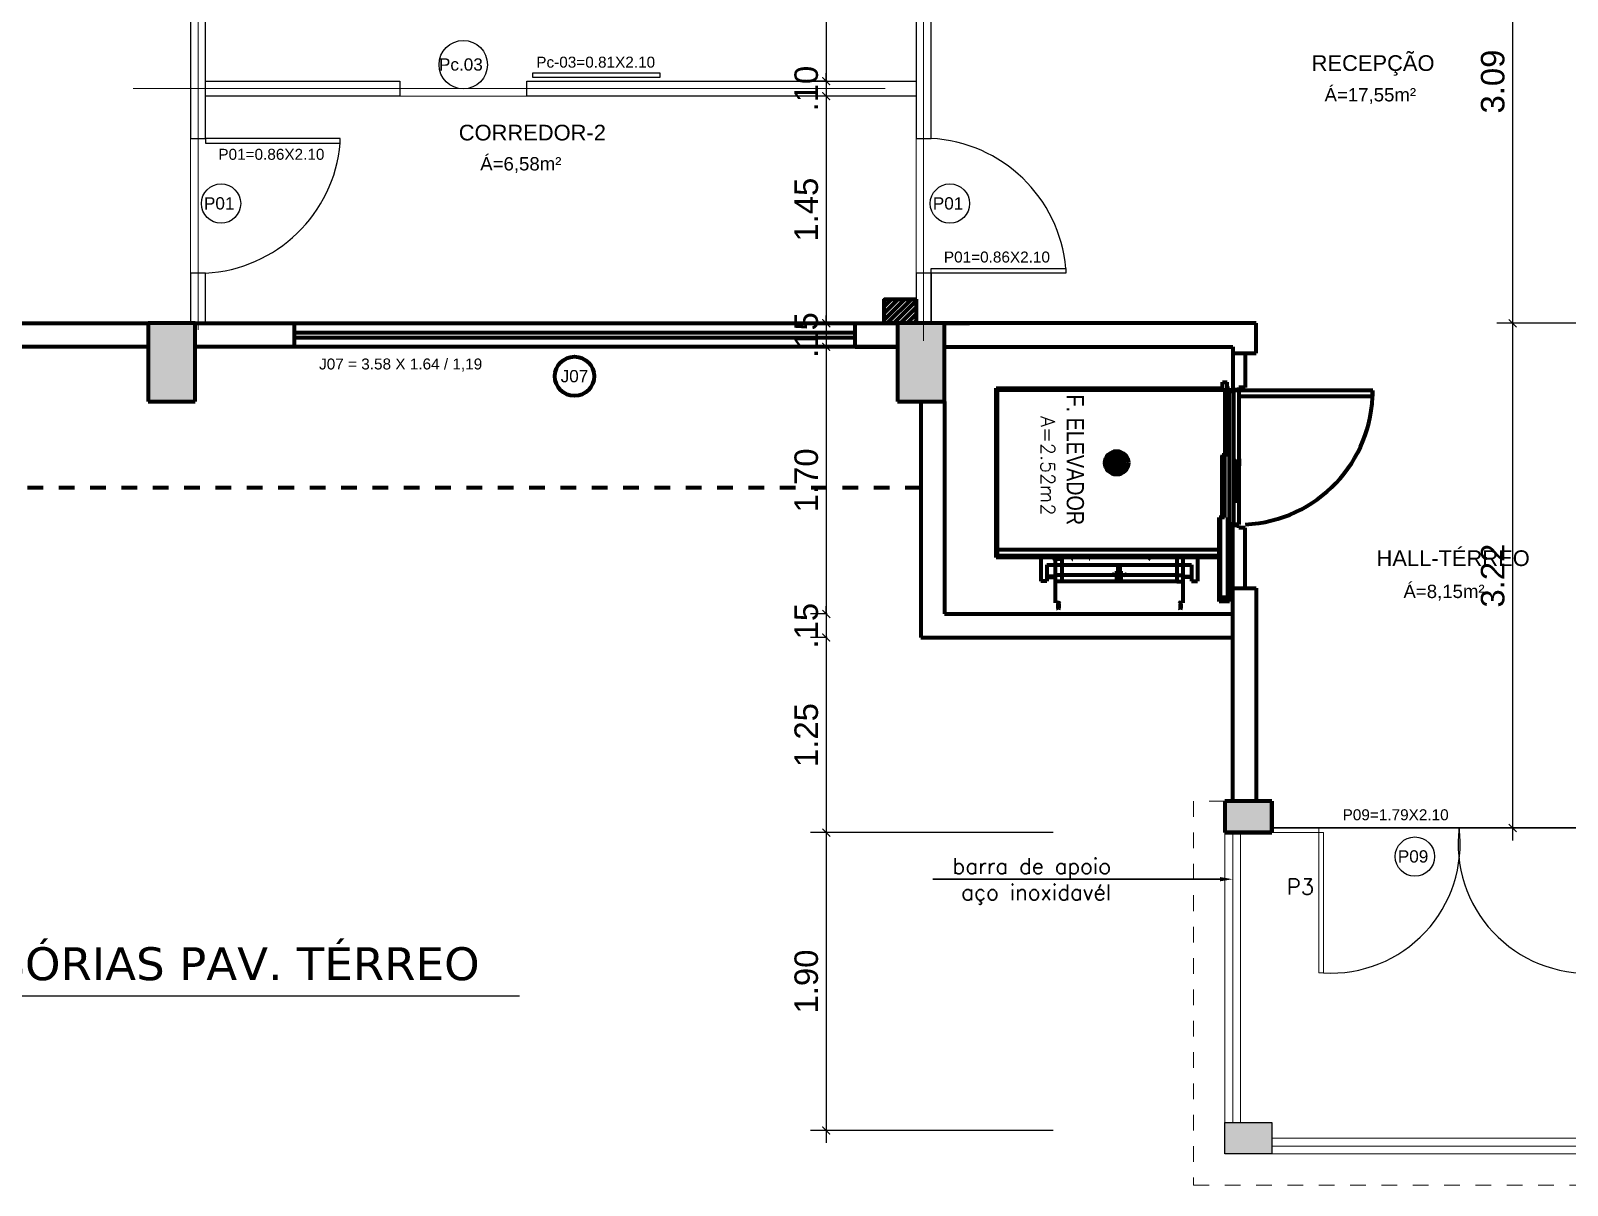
# Model space of a CAD drawing. Header units: metres. Extents: x -15851 to -15710, y 6781 to 6850.
# Drawn here: x -15745.17 to -15735.37, y 6816.99 to 6824.36 of the extents above; entities that cross this region are included whole.
import ezdxf

# ---------------------------------------------------------------- set-up
doc = ezdxf.new("R2010")
doc.units = ezdxf.units.M
for name, pattern in [('ACAD_ISO02W100', [15, 12, -3]), ('ACAD_ISO06W100', [36, 24, -3, 0, -3, 0, -3, 0, -3]), ('HIDDEN', [0.375, 0.25, -0.125])]:
    doc.linetypes.add(name, pattern=pattern)
for name, color, linetype in [('3', 3, 'Continuous'), ('ARCO', 1, 'Continuous'), ('Divisórias de Gesso Acartonado', 42, 'Continuous'), ('ESQUADRIAS', 2, 'Continuous'), ('pilares', 253, 'Continuous'), ('TEXTO', 7, 'Continuous'), ('Texto Esquadrias', 7, 'Continuous')]:
    doc.layers.add(name, color=color, linetype=linetype)
for name, color, linetype, lineweight in [('BANCADA', 152, 'Continuous', 30), ('cota', 18, 'Continuous', 9), ('Eixo', 1, 'ACAD_ISO06W100', 0), ('linha', 1, 'Continuous', 9), ('Linha 1', 1, 'Continuous', 13), ('Linha 2', 2, 'Continuous', 20), ('linha2', 2, 'Continuous', 20), ('parede', 8, 'Continuous', 80), ('parede-0', 1, 'Continuous', 30), ('PISO', 8, 'Continuous', 13), ('projeção', 25, 'ACAD_ISO02W100', 9)]:
    doc.layers.add(name, color=color, linetype=linetype, lineweight=lineweight)
doc.styles.add('AMBI', font='arial.ttf')
doc.styles.add('arial', font='arial.ttf')
doc.styles.add('romans', font='romans.shx')
doc.styles.add('Tecnico', font='technic_.ttf')
doc.styles.add('VERDANA', font='verdana.ttf')
doc.dimstyles.new('1-50', dxfattribs={"dimtxt": 0.15, "dimasz": 0.05, "dimexe": 0.1, "dimexo": 0.15, "dimgap": 0.05, "dimtad": 1, "dimzin": 4, "dimdsep": 46, "dimtxsty": 'arial', "dimblk": 'ARCHTICK', "dimcen": 0, "dimdle": 0.08, "dimclrd": 256, "dimclre": 256, "dimclrt": 256, "dimadec": 1, "dimazin": 0, "dimtfac": 1, "dimtix": 1, "dimtmove": 0, "dimatfit": 0, "dimldrblk": 'ARCHTICK', "dimfxl": 1, "dimtolj": 1, "dimarcsym": 0})

# ---------------------------------------------------------------- blocks, each defined once
blk = doc.blocks.new('_ArchTick')
at = {"color": 0, "linetype": 'ByBlock', "const_width": 0.15}
blk.add_lwpolyline([(-0.5, -0.5), (0.5, 0.5)], dxfattribs=at)
blk = doc.blocks.new('*D241')
at = {"layer": 'cota', "lineweight": -2, "transparency": 16777216}
for p, q in [((-15740.095, 6832.7587), (-15740.095, 6823.9537)), ((-15740.0878, 6832.6787), (-15740.195, 6832.6787)), ((-15740.0878, 6824.0337), (-15740.195, 6824.0337))]:
    blk.add_line(p, q, dxfattribs=at)
at = {"layer": 'Defpoints', "color": 0, "transparency": 16777216}
for p in [(-15739.9378, 6832.6787), (-15740.095, 6824.0337), (-15739.9378, 6824.0337)]:
    blk.add_point(p, dxfattribs=at)
at = {"layer": 'cota', "lineweight": -2, "transparency": 16777216, "xscale": 0.05, "yscale": 0.05, "zscale": 0.05}
for p, rotation in [((-15740.095, 6832.6787), 90), ((-15740.095, 6824.0337), 270)]:
    blk.add_blockref('_ArchTick', p, dxfattribs=dict(at, rotation=rotation))
at = {"layer": 'cota', "transparency": 16777216, "insert": (-15740.2216, 6828.3562), "char_height": 0.15, "attachment_point": 5, "rotation": 90, "style": 'arial'}
blk.add_mtext('\\A1;8.65', dxfattribs=at)
blk = doc.blocks.new('*D242')
at = {"layer": 'cota', "lineweight": -2, "transparency": 16777216}
for p, q in [((-15740.0878, 6824.0337), (-15740.195, 6824.0337)), ((-15740.095, 6824.0337), (-15740.095, 6824.0837)), ((-15740.095, 6824.0337), (-15740.095, 6823.9387)), ((-15740.0878, 6823.9387), (-15740.195, 6823.9387)), ((-15740.095, 6823.9387), (-15740.095, 6823.8887))]:
    blk.add_line(p, q, dxfattribs=at)
at = {"layer": 'Defpoints', "color": 0, "transparency": 16777216}
for p in [(-15739.9378, 6824.0337), (-15740.095, 6823.9387), (-15739.9378, 6823.9387)]:
    blk.add_point(p, dxfattribs=at)
at = {"layer": 'cota', "lineweight": -2, "transparency": 16777216, "xscale": 0.05, "yscale": 0.05, "zscale": 0.05}
for p, rotation in [((-15740.095, 6824.0337), 270), ((-15740.095, 6823.9387), 90)]:
    blk.add_blockref('_ArchTick', p, dxfattribs=dict(at, rotation=rotation))
at = {"layer": 'cota', "transparency": 16777216, "insert": (-15740.2216, 6823.9862), "char_height": 0.15, "attachment_point": 5, "rotation": 90, "style": 'arial'}
blk.add_mtext('\\A1;.10', dxfattribs=at)
blk = doc.blocks.new('*D243')
at = {"layer": 'cota', "lineweight": -2, "transparency": 16777216}
for p, q in [((-15740.095, 6824.0187), (-15740.095, 6822.4087)), ((-15740.0878, 6823.9387), (-15740.195, 6823.9387)), ((-15740.0878, 6822.4887), (-15740.195, 6822.4887))]:
    blk.add_line(p, q, dxfattribs=at)
at = {"layer": 'Defpoints', "color": 0, "transparency": 16777216}
for p in [(-15739.9378, 6823.9387), (-15740.095, 6822.4887), (-15739.9378, 6822.4887)]:
    blk.add_point(p, dxfattribs=at)
at = {"layer": 'cota', "lineweight": -2, "transparency": 16777216, "xscale": 0.05, "yscale": 0.05, "zscale": 0.05}
for p, rotation in [((-15740.095, 6823.9387), 90), ((-15740.095, 6822.4887), 270)]:
    blk.add_blockref('_ArchTick', p, dxfattribs=dict(at, rotation=rotation))
at = {"layer": 'cota', "transparency": 16777216, "insert": (-15740.2216, 6823.2137), "char_height": 0.15, "attachment_point": 5, "rotation": 90, "style": 'arial'}
blk.add_mtext('\\A1;1.45', dxfattribs=at)
blk = doc.blocks.new('*D244')
at = {"layer": 'cota', "lineweight": -2, "transparency": 16777216}
for p, q in [((-15740.095, 6822.4887), (-15740.095, 6822.5387)), ((-15740.0878, 6822.4887), (-15740.195, 6822.4887)), ((-15740.095, 6822.4887), (-15740.095, 6822.3387)), ((-15740.0878, 6822.3387), (-15740.195, 6822.3387)), ((-15740.095, 6822.3387), (-15740.095, 6822.2887))]:
    blk.add_line(p, q, dxfattribs=at)
at = {"layer": 'Defpoints', "color": 0, "transparency": 16777216}
for p in [(-15739.9378, 6822.4887), (-15740.095, 6822.3387), (-15739.9378, 6822.3387)]:
    blk.add_point(p, dxfattribs=at)
at = {"layer": 'cota', "lineweight": -2, "transparency": 16777216, "xscale": 0.05, "yscale": 0.05, "zscale": 0.05}
for p, rotation in [((-15740.095, 6822.4887), 270), ((-15740.095, 6822.3387), 90)]:
    blk.add_blockref('_ArchTick', p, dxfattribs=dict(at, rotation=rotation))
at = {"layer": 'cota', "transparency": 16777216, "insert": (-15740.2216, 6822.4137), "char_height": 0.15, "attachment_point": 5, "rotation": 90, "style": 'arial'}
blk.add_mtext('\\A1;.15', dxfattribs=at)
blk = doc.blocks.new('*D245')
at = {"layer": 'cota', "lineweight": -2, "transparency": 16777216}
for p, q in [((-15740.095, 6822.4187), (-15740.095, 6820.554)), ((-15740.0878, 6822.3387), (-15740.195, 6822.3387)), ((-15740.0878, 6820.634), (-15740.195, 6820.634))]:
    blk.add_line(p, q, dxfattribs=at)
at = {"layer": 'Defpoints', "color": 0, "transparency": 16777216}
for p in [(-15739.9378, 6822.3387), (-15740.095, 6820.634), (-15739.9378, 6820.634)]:
    blk.add_point(p, dxfattribs=at)
at = {"layer": 'cota', "lineweight": -2, "transparency": 16777216, "xscale": 0.05, "yscale": 0.05, "zscale": 0.05}
for p, rotation in [((-15740.095, 6822.3387), 90), ((-15740.095, 6820.634), 270)]:
    blk.add_blockref('_ArchTick', p, dxfattribs=dict(at, rotation=rotation))
at = {"layer": 'cota', "transparency": 16777216, "insert": (-15740.2216, 6821.4864), "char_height": 0.15, "attachment_point": 5, "rotation": 90, "style": 'arial'}
blk.add_mtext('\\A1;1.70', dxfattribs=at)
blk = doc.blocks.new('*D246')
at = {"layer": 'cota', "lineweight": -2, "transparency": 16777216}
for p, q in [((-15740.095, 6820.634), (-15740.095, 6820.684)), ((-15740.0878, 6820.634), (-15740.195, 6820.634)), ((-15740.095, 6820.634), (-15740.095, 6820.484)), ((-15740.0878, 6820.484), (-15740.195, 6820.484)), ((-15740.095, 6820.484), (-15740.095, 6820.434))]:
    blk.add_line(p, q, dxfattribs=at)
at = {"layer": 'Defpoints', "color": 0, "transparency": 16777216}
for p in [(-15739.9378, 6820.634), (-15740.095, 6820.484), (-15739.9378, 6820.484)]:
    blk.add_point(p, dxfattribs=at)
at = {"layer": 'cota', "lineweight": -2, "transparency": 16777216, "xscale": 0.05, "yscale": 0.05, "zscale": 0.05}
for p, rotation in [((-15740.095, 6820.634), 270), ((-15740.095, 6820.484), 90)]:
    blk.add_blockref('_ArchTick', p, dxfattribs=dict(at, rotation=rotation))
at = {"layer": 'cota', "transparency": 16777216, "insert": (-15740.2216, 6820.559), "char_height": 0.15, "attachment_point": 5, "rotation": 90, "style": 'arial'}
blk.add_mtext('\\A1;.15', dxfattribs=at)
blk = doc.blocks.new('*D247')
at = {"layer": 'cota', "lineweight": -2, "transparency": 16777216}
for p, q in [((-15740.095, 6820.564), (-15740.095, 6819.1587)), ((-15740.0878, 6820.484), (-15740.195, 6820.484)), ((-15738.6461, 6819.2387), (-15740.195, 6819.2387))]:
    blk.add_line(p, q, dxfattribs=at)
at = {"layer": 'Defpoints', "color": 0, "transparency": 16777216}
for p in [(-15739.9378, 6820.484), (-15740.095, 6819.2387), (-15738.4961, 6819.2387)]:
    blk.add_point(p, dxfattribs=at)
at = {"layer": 'cota', "lineweight": -2, "transparency": 16777216, "xscale": 0.05, "yscale": 0.05, "zscale": 0.05}
for p, rotation in [((-15740.095, 6820.484), 90), ((-15740.095, 6819.2387), 270)]:
    blk.add_blockref('_ArchTick', p, dxfattribs=dict(at, rotation=rotation))
at = {"layer": 'cota', "transparency": 16777216, "insert": (-15740.2216, 6819.8614), "char_height": 0.15, "attachment_point": 5, "rotation": 90, "style": 'arial'}
blk.add_mtext('\\A1;1.25', dxfattribs=at)
blk = doc.blocks.new('*D248')
at = {"layer": 'cota', "lineweight": -2, "transparency": 16777216}
for p, q in [((-15740.095, 6819.3187), (-15740.095, 6817.2587)), ((-15738.6461, 6819.2387), (-15740.195, 6819.2387)), ((-15738.6461, 6817.3387), (-15740.195, 6817.3387))]:
    blk.add_line(p, q, dxfattribs=at)
at = {"layer": 'Defpoints', "color": 0, "transparency": 16777216}
for p in [(-15738.4961, 6819.2387), (-15740.095, 6817.3387), (-15738.4961, 6817.3387)]:
    blk.add_point(p, dxfattribs=at)
at = {"layer": 'cota', "lineweight": -2, "transparency": 16777216, "xscale": 0.05, "yscale": 0.05, "zscale": 0.05}
for p, rotation in [((-15740.095, 6819.2387), 90), ((-15740.095, 6817.3387), 270)]:
    blk.add_blockref('_ArchTick', p, dxfattribs=dict(at, rotation=rotation))
at = {"layer": 'cota', "transparency": 16777216, "insert": (-15740.2216, 6818.2887), "char_height": 0.15, "attachment_point": 5, "rotation": 90, "style": 'arial'}
blk.add_mtext('\\A1;1.90', dxfattribs=at)
blk = doc.blocks.new('*D383')
at = {"layer": 'cota', "lineweight": -2, "transparency": 16777216}
for p, q in [((-15735.7145, 6819.1887), (-15735.7145, 6822.5687)), ((-15735.1111, 6822.4887), (-15735.8145, 6822.4887)), ((-15735.0111, 6819.2687), (-15735.8145, 6819.2687))]:
    blk.add_line(p, q, dxfattribs=at)
at = {"layer": 'Defpoints', "color": 0, "transparency": 16777216}
for p in [(-15735.7145, 6822.4887), (-15734.9611, 6822.4887), (-15734.8611, 6819.2687)]:
    blk.add_point(p, dxfattribs=at)
at = {"layer": 'cota', "lineweight": -2, "transparency": 16777216, "xscale": 0.05, "yscale": 0.05, "zscale": 0.05}
for p, rotation in [((-15735.7145, 6822.4887), 90), ((-15735.7145, 6819.2687), 270)]:
    blk.add_blockref('_ArchTick', p, dxfattribs=dict(at, rotation=rotation))
at = {"layer": 'cota', "transparency": 16777216, "insert": (-15735.8412, 6820.8787), "char_height": 0.15, "attachment_point": 5, "rotation": 90, "style": 'arial'}
blk.add_mtext('\\A1;3.22', dxfattribs=at)
blk = doc.blocks.new('*D384')
at = {"layer": 'cota', "lineweight": -2, "transparency": 16777216}
for p, q in [((-15735.7145, 6822.4087), (-15735.7145, 6825.6537)), ((-15735.7628, 6825.5737), (-15735.8145, 6825.5737)), ((-15735.1111, 6822.4887), (-15735.8145, 6822.4887))]:
    blk.add_line(p, q, dxfattribs=at)
at = {"layer": 'Defpoints', "color": 0, "transparency": 16777216}
for p in [(-15735.7145, 6825.5737), (-15735.6128, 6825.5737), (-15734.9611, 6822.4887)]:
    blk.add_point(p, dxfattribs=at)
at = {"layer": 'cota', "lineweight": -2, "transparency": 16777216, "xscale": 0.05, "yscale": 0.05, "zscale": 0.05}
for p, rotation in [((-15735.7145, 6825.5737), 90), ((-15735.7145, 6822.4887), 270)]:
    blk.add_blockref('_ArchTick', p, dxfattribs=dict(at, rotation=rotation))
at = {"layer": 'cota', "transparency": 16777216, "insert": (-15735.8412, 6824.0312), "char_height": 0.15, "attachment_point": 5, "rotation": 90, "style": 'arial'}
blk.add_mtext('\\A1;3.09', dxfattribs=at)
blk = doc.blocks.new('sdifjlksd')
at = {"layer": 'pilares'}
for points in [[(-15674.2, 6817.3887), (-15674.5, 6817.3887), (-15674.5, 6817.1887), (-15674.2, 6817.1887)], [(-15671.43, 6817.3887), (-15671.73, 6817.3887), (-15671.73, 6817.1887), (-15671.43, 6817.1887)]]:
    blk.add_hatch(color=8, dxfattribs=at).paths.add_polyline_path(points)
at = {"layer": 'ARCO', "color": 8}
for centre, start, end in [((-15673.8239, 6819.1676), 266.80202, 7.0376), ((-15672.186, 6819.1676), 172.9624, 273.19798)]:
    blk.add_arc(centre, 0.8252, start, end, dxfattribs=at)
at = {"layer": 'ESQUADRIAS', "color": 8}
for p, q in [((-15670.8275, 6819.3887), (-15670.0275, 6819.3887)), ((-15668.6625, 6819.3887), (-15667.8625, 6819.3887)), ((-15670.0275, 6819.2387), (-15670.8275, 6819.2387)), ((-15667.8625, 6819.2387), (-15668.6625, 6819.2387))]:
    blk.add_line(p, q, dxfattribs=at)
at = {"layer": 'ESQUADRIAS', "color": 8, "linetype": 'ByBlock', "ltscale": 0.15}
for points in [[(-15670.0275, 6819.3287), (-15670.8275, 6819.3287), (-15670.8275, 6819.2987), (-15670.0275, 6819.2987)], [(-15667.8625, 6819.3287), (-15668.6625, 6819.3287), (-15668.6625, 6819.2987), (-15667.8625, 6819.2987)]]:
    blk.add_lwpolyline(points, close=True, dxfattribs=at)
at = {"layer": 'linha', "color": 8}
for p, q in [((-15671.43, 6819.4387), (-15671.43, 6819.3887)), ((-15671.43, 6819.4387), (-15671.43, 6819.3887)), ((-15671.13, 6819.4387), (-15671.13, 6819.3887)), ((-15671.13, 6819.4387), (-15671.13, 6819.3887)), ((-15670.83, 6819.4387), (-15670.83, 6819.3887)), ((-15670.83, 6819.4387), (-15670.83, 6819.3887)), ((-15670.53, 6819.4387), (-15670.53, 6819.3887)), ((-15670.53, 6819.4387), (-15670.53, 6819.3887)), ((-15670.23, 6819.4387), (-15670.23, 6819.3887)), ((-15670.23, 6819.4387), (-15670.23, 6819.3887)), ((-15669.93, 6819.4387), (-15669.93, 6819.3887)), ((-15669.63, 6819.4387), (-15669.63, 6819.3887)), ((-15669.33, 6819.4387), (-15669.33, 6819.3887)), ((-15669.03, 6819.4387), (-15669.03, 6819.3887)), ((-15668.73, 6819.4387), (-15668.73, 6819.3887)), ((-15668.43, 6819.4387), (-15668.43, 6819.3887)), ((-15674.5, 6819.2387), (-15674.5, 6817.3387)), ((-15674.2, 6819.2387), (-15674.15, 6819.2387)), ((-15671.43, 6819.2387), (-15671.43, 6817.3887)), ((-15666.88, 6819.2387), (-15666.88, 6817.2887)), ((-15671.43, 6817.2387), (-15671.43, 6817.1887)), ((-15666.88, 6817.2387), (-15666.88, 6817.1887)), ((-15671.73, 6817.1887), (-15674.2, 6817.1887)), ((-15666.88, 6817.1887), (-15671.43, 6817.1887))]:
    blk.add_line(p, q, dxfattribs=at)
at = {"layer": 'Linha 1', "color": 8}
blk.add_line((-15671.3093, 6818.3137), (-15666.732, 6818.3137), dxfattribs=at)
blk.add_lwpolyline([(-15671.2825, 6818.3612), (-15671.2825, 6818.4013), (-15671.3093, 6818.3137), (-15671.2825, 6818.2261), (-15671.2825, 6818.2662)], dxfattribs=at)
blk.add_circle((-15666.88, 6818.3137), 0.03, dxfattribs=at)
at = {"layer": 'Linha 2', "color": 8}
blk.add_line((-15674.2, 6819.4387), (-15674.2, 6819.4087), dxfattribs=at)
for points in [[(-15674.2, 6819.2687), (-15673.9, 6819.2687), (-15673.9, 6819.2387), (-15674.2, 6819.2387)], [(-15673.87, 6819.2387), (-15673.87, 6818.3437), (-15673.9, 6818.3437), (-15673.9, 6819.2387)], [(-15672.14, 6819.2387), (-15672.14, 6818.3437), (-15672.11, 6818.3437), (-15672.11, 6819.2387)], [(-15671.81, 6819.2387), (-15672.11, 6819.2387), (-15672.11, 6819.2687), (-15671.81, 6819.2687)]]:
    blk.add_lwpolyline(points, close=True, dxfattribs=at)
at = {"layer": 'linha2', "color": 8}
for p, q in [((-15674.45, 6819.2387), (-15674.45, 6817.3887)), ((-15674.4, 6819.2387), (-15674.4, 6817.3887)), ((-15671.73, 6817.2887), (-15674.2, 6817.2887)), ((-15671.73, 6817.2387), (-15674.2, 6817.2387)), ((-15666.78, 6817.2887), (-15671.43, 6817.2887)), ((-15666.78, 6817.2387), (-15671.43, 6817.2387))]:
    blk.add_line(p, q, dxfattribs=at)
for points in [[(-15671.4898, 6819.3887), (-15671.4898, 6819.4887), (-15668.0181, 6819.4887)], [(-15668.0181, 6819.4887), (-15667.2001, 6819.4887), (-15667.2001, 6819.3887)], [(-15671.4398, 6819.3887), (-15671.4398, 6819.4387), (-15668.0181, 6819.4387)], [(-15668.0181, 6819.4387), (-15667.2501, 6819.4387), (-15667.2501, 6819.3887)]]:
    blk.add_lwpolyline(points, dxfattribs=at)
blk.add_arc((-15666.78, 6817.2637), 0.025, 270, 90, dxfattribs=at)
at = {"layer": 'parede', "color": 8}
for p, q in [((-15674.2, 6819.4387), (-15674.2, 6819.2387)), ((-15674.2, 6819.2387), (-15674.5, 6819.2387)), ((-15672.1, 6819.2387), (-15666.88, 6819.2387))]:
    blk.add_line(p, q, dxfattribs=at)
at = {"layer": 'parede', "color": 8, "linetype": 'ByBlock', "lineweight": -2}
blk.add_line((-15675.1461, 6818.9416), (-15675.1761, 6818.9416), dxfattribs=at)
at = {"layer": 'parede', "color": 8}
for points in [[(-15667.18, 6819.3887), (-15671.51, 6819.3887)], [(-15671.51, 6819.2387), (-15670.8275, 6819.2387), (-15670.8275, 6819.3887), (-15671.51, 6819.3887)], [(-15667.18, 6819.3887), (-15667.8625, 6819.3887), (-15667.8625, 6819.2387), (-15667.18, 6819.2387)], [(-15671.51, 6819.2387), (-15667.18, 6819.2387)]]:
    blk.add_lwpolyline(points, dxfattribs=at)
blk.add_lwpolyline([(-15668.6625, 6819.3887), (-15670.0275, 6819.3887), (-15670.0275, 6819.2387), (-15668.6625, 6819.2387)], close=True, dxfattribs=at)
at = {"layer": 'parede', "color": 8, "linetype": 'ByBlock', "lineweight": -2}
for points in [[(-15676.3642, 6818.9416), (-15675.1761, 6818.9416)], [(-15674.53, 6818.9416), (-15675.1461, 6818.9416)]]:
    blk.add_lwpolyline(points, dxfattribs=at)
at = {"layer": 'parede', "color": 8}
blk.add_solid([(-15674.53, 6818.955), (-15674.45, 6818.9416), (-15674.53, 6818.9283)], dxfattribs=at)
at = {"layer": 'parede-0', "color": 8}
blk.add_line((-15674.2, 6819.2687), (-15671.81, 6819.2687), dxfattribs=at)
at = {"layer": 'pilares', "color": 8}
for points in [[(-15674.5, 6819.2387), (-15674.2, 6819.2387), (-15674.2, 6819.4387), (-15674.5, 6819.4387)], [(-15671.81, 6819.2387), (-15671.51, 6819.2387), (-15671.51, 6819.4387), (-15671.81, 6819.4387)], [(-15667.18, 6819.2387), (-15666.88, 6819.2387), (-15666.88, 6819.4387), (-15667.18, 6819.4387)], [(-15674.5, 6817.3887), (-15674.2, 6817.3887), (-15674.2, 6817.1887), (-15674.5, 6817.1887)], [(-15671.73, 6817.3887), (-15671.43, 6817.3887), (-15671.43, 6817.1887), (-15671.73, 6817.1887)]]:
    blk.add_lwpolyline(points, close=True, dxfattribs=at)
at = {"layer": 'PISO', "color": 8}
blk.add_line((-15673.9, 6819.2687), (-15672.11, 6819.2687), dxfattribs=at)
at = {"layer": 'projeção', "color": 8, "linetype": 'HIDDEN', "ltscale": 0.15}
blk.add_lwpolyline([(-15674.5, 6819.4387), (-15674.7, 6819.4387), (-15674.7, 6816.9887), (-15671.23, 6816.9887), (-15671.23, 6819.2387)], dxfattribs=at)
at = {"layer": 'Texto Esquadrias', "color": 8}
for centre in [(-15673.2872, 6819.0858), (-15670.4077, 6818.977), (-15668.2427, 6818.977)]:
    blk.add_circle(centre, 0.1254, dxfattribs=at)
at = {"layer": 'linha', "color": 8, "style": 'romans'}
blk.add_text('P3', height=0.1, dxfattribs=at).set_placement((-15674.1057, 6818.8432))
at = {"layer": 'parede', "color": 8, "insert": (-15675.2261, 6819.075), "char_height": 0.1, "attachment_point": 3, "style": 'romans'}
blk.add_mtext('barra de apoio \\Paço inoxidavél', dxfattribs=at)
at = {"layer": 'TEXTO', "color": 8, "style": 'romans'}
blk.add_text('rampa 5%%% ', height=0.09, dxfattribs=at).set_placement((-15670.118, 6818.4012))
at = {"layer": 'Texto Esquadrias', "color": 8, "style": 'AMBI'}
for s, insert, char_height, width, attachment_point in [('P09=1.79X2.10', (-15673.7487, 6819.3168), 0.07, 0.697014, 7), ('B10 = 0.80 X 2.80 / 0.19', (-15670.9367, 6819.1224), 0.07, 1.100632, 7), ('B10 = 0.80 X 2.80 / 0.19', (-15668.7717, 6819.1224), 0.07, 1.100632, 7), ('P09', (-15673.2016, 6819.1262), 0.07833, 1.166286, 3), ('B10', (-15670.4932, 6819.0175), 0.07833, 0.193387, 1), ('B10', (-15668.3282, 6819.0175), 0.07833, 0.193387, 1)]:
    blk.add_mtext(s, dxfattribs=dict(at, insert=insert, char_height=char_height, width=width, attachment_point=attachment_point))
blk = doc.blocks.new('flksdf')
at = {"layer": 'parede'}
h = blk.add_hatch(color=256, dxfattribs=at)
h.paths.add_polyline_path([(-15678.4175, 6819.4387), (-15678.7175, 6819.4387), (-15678.7175, 6819.2387), (-15678.4175, 6819.2387)])
h.paths.add_polyline_path([(-15683.0475, 6819.4387), (-15683.3475, 6819.4387), (-15683.3475, 6819.2387), (-15683.0475, 6819.2387)])
h.paths.add_polyline_path([(-15685.7375, 6819.4387), (-15686.0375, 6819.4387), (-15686.0375, 6819.2387), (-15685.7375, 6819.2387)])
h.paths.add_polyline_path([(-15687.8275, 6822.4887), (-15688.1275, 6822.4887), (-15688.1275, 6821.9887), (-15687.8275, 6821.9887)])
h.paths.add_polyline_path([(-15692.6075, 6822.4887), (-15692.9075, 6822.4887), (-15692.9075, 6821.9887), (-15692.6075, 6821.9887)])
h.paths.add_polyline_path([(-15697.3875, 6822.4887), (-15697.6875, 6822.4887), (-15697.6875, 6821.9887), (-15697.3875, 6821.9887)])
h.paths.add_polyline_path([(-15697.3875, 6828.5887), (-15697.6875, 6828.5887), (-15697.6875, 6828.0887), (-15697.3875, 6828.0887)])
h.paths.add_polyline_path([(-15692.6075, 6828.5887), (-15692.9075, 6828.5887), (-15692.9075, 6828.0887), (-15692.6075, 6828.0887)])
h.paths.add_polyline_path([(-15687.8275, 6828.5887), (-15688.1275, 6828.5887), (-15688.1275, 6828.0887), (-15687.8275, 6828.0887)])
h.paths.add_polyline_path([(-15683.0475, 6828.5887), (-15683.3475, 6828.5887), (-15683.3475, 6828.0887), (-15683.0475, 6828.0887)])
h.paths.add_polyline_path([(-15678.2675, 6828.5887), (-15678.5675, 6828.5887), (-15678.5675, 6828.0887), (-15678.2675, 6828.0887)])
h.paths.add_polyline_path([(-15678.2675, 6822.4887), (-15678.5675, 6822.4887), (-15678.5675, 6821.9887), (-15678.2675, 6821.9887)])
h.paths.add_polyline_path([(-15673.4875, 6822.4887), (-15673.7875, 6822.4887), (-15673.7875, 6821.9887), (-15673.4875, 6821.9887)])
h.paths.add_polyline_path([(-15673.4875, 6828.5887), (-15673.7875, 6828.5887), (-15673.7875, 6828.0887), (-15673.4875, 6828.0887)])
h.paths.add_polyline_path([(-15673.4875, 6834.8187), (-15673.7875, 6834.8187), (-15673.7875, 6834.3187), (-15673.4875, 6834.3187)])
h.paths.add_polyline_path([(-15678.2675, 6834.8187), (-15678.5675, 6834.8187), (-15678.5675, 6834.3187), (-15678.2675, 6834.3187)])
h.paths.add_polyline_path([(-15680.5975, 6832.8387), (-15680.8975, 6832.8387), (-15680.8975, 6832.6387), (-15680.5975, 6832.6387)])
h.paths.add_polyline_path([(-15683.1625, 6834.8187), (-15683.4625, 6834.8187), (-15683.4625, 6834.3187), (-15683.1625, 6834.3187)])
h.paths.add_polyline_path([(-15687.6325, 6834.8187), (-15687.9325, 6834.8187), (-15687.9325, 6834.3187), (-15687.6325, 6834.3187)])
h.paths.add_polyline_path([(-15685.4375, 6832.8387), (-15685.7375, 6832.8387), (-15685.7375, 6832.6387), (-15685.4375, 6832.6387)])
h.paths.add_polyline_path([(-15690.2775, 6832.8387), (-15690.5775, 6832.8387), (-15690.5775, 6832.6387), (-15690.2775, 6832.6387)])
h.paths.add_polyline_path([(-15692.6075, 6834.8187), (-15692.9075, 6834.8187), (-15692.9075, 6834.3187), (-15692.6075, 6834.3187)])
h.paths.add_polyline_path([(-15697.3875, 6834.8187), (-15697.6875, 6834.8187), (-15697.6875, 6834.3187), (-15697.3875, 6834.3187)])
h.paths.add_polyline_path([(-15692.2575, 6838.2687), (-15692.6575, 6838.2687), (-15692.6575, 6838.0687), (-15692.2575, 6838.0687)])
h.paths.add_polyline_path([(-15687.7775, 6838.2687), (-15688.1775, 6838.2687), (-15688.1775, 6838.0687), (-15687.7775, 6838.0687)])
h.paths.add_polyline_path([(-15682.9975, 6838.2687), (-15683.3975, 6838.2687), (-15683.3975, 6838.0687), (-15682.9975, 6838.0687)])
h.paths.add_polyline_path([(-15678.5275, 6838.2687), (-15678.9275, 6838.2687), (-15678.9275, 6838.0687), (-15678.5275, 6838.0687)])
for p, q in [((-15688.2125, 6822.4887), (-15688.2125, 6822.6437)), ((-15688.2125, 6822.6437), (-15688.0075, 6822.6437)), ((-15688.0075, 6822.6437), (-15688.0075, 6822.4887)), ((-15693.8375, 6822.4887), (-15692.9075, 6822.4887)), ((-15692.6075, 6822.4887), (-15692.9075, 6822.4887)), ((-15692.9075, 6822.4887), (-15692.9075, 6821.9887)), ((-15692.6075, 6822.4887), (-15691.9775, 6822.4887)), ((-15692.6075, 6821.9887), (-15692.6075, 6822.4887)), ((-15691.9775, 6822.4887), (-15688.3975, 6822.4887)), ((-15691.9775, 6822.4887), (-15691.9775, 6822.3387)), ((-15688.3975, 6822.3387), (-15688.3975, 6822.4887)), ((-15688.3975, 6822.4887), (-15688.1275, 6822.4887)), ((-15688.0075, 6822.4887), (-15688.2125, 6822.4887)), ((-15687.8275, 6822.4887), (-15688.1275, 6822.4887)), ((-15688.1275, 6822.4887), (-15688.1275, 6821.9887)), ((-15687.8275, 6822.4887), (-15687.6675, 6822.4887)), ((-15685.8375, 6822.4887), (-15687.8275, 6822.4887)), ((-15685.8375, 6822.4887), (-15687.8275, 6822.4887)), ((-15687.8275, 6821.9887), (-15687.8275, 6822.4887)), ((-15685.8375, 6822.2987), (-15685.8375, 6822.4887)), ((-15692.9075, 6822.3387), (-15693.8375, 6822.3387)), ((-15691.9775, 6822.3387), (-15692.6075, 6822.3387)), ((-15688.3975, 6822.3387), (-15691.9775, 6822.3387)), ((-15688.3975, 6822.3387), (-15688.1275, 6822.3387)), ((-15688.1275, 6822.3387), (-15688.3975, 6822.3387)), ((-15687.8275, 6822.3387), (-15685.9875, 6822.3387)), ((-15685.9875, 6822.3387), (-15685.9875, 6822.2987)), ((-15685.9875, 6822.2987), (-15685.9875, 6822.064)), ((-15685.9875, 6822.2987), (-15685.8375, 6822.2987)), ((-15685.9075, 6822.2987), (-15685.9075, 6822.079)), ((-15687.4975, 6822.074), (-15686.0525, 6822.074)), ((-15687.4975, 6820.994), (-15687.4975, 6822.074)), ((-15687.4875, 6822.064), (-15686.0075, 6822.064)), ((-15687.4875, 6821.004), (-15687.4875, 6822.064)), ((-15686.0525, 6822.074), (-15686.0525, 6822.114)), ((-15686.0525, 6822.114), (-15686.0225, 6822.114)), ((-15686.0345, 6821.649), (-15686.0345, 6822.049)), ((-15686.0345, 6822.049), (-15686.0195, 6822.049)), ((-15686.0225, 6822.074), (-15686.0225, 6822.114)), ((-15686.0225, 6822.074), (-15686.0075, 6822.074)), ((-15686.0195, 6822.049), (-15686.0195, 6822.0307)), ((-15686.0195, 6822.0307), (-15686.0195, 6821.6577)), ((-15686.0075, 6820.714), (-15686.0075, 6822.074)), ((-15685.9875, 6822.109), (-15685.9875, 6822.064)), ((-15685.9875, 6822.109), (-15685.9875, 6822.064)), ((-15685.9875, 6822.0504), (-15685.9875, 6822.064)), ((-15685.9875, 6822.064), (-15685.9875, 6822.0504)), ((-15685.9475, 6822.064), (-15685.9875, 6822.064)), ((-15685.9848, 6822.064), (-15685.9848, 6822.0504)), ((-15685.9848, 6822.064), (-15685.9848, 6822.0504)), ((-15685.9825, 6822.059), (-15685.9825, 6821.204)), ((-15685.9475, 6822.059), (-15685.9825, 6822.059)), ((-15685.9475, 6822.059), (-15685.9825, 6822.059)), ((-15685.9475, 6822.059), (-15685.9825, 6822.059)), ((-15685.9606, 6822.0636), (-15685.9606, 6822.0621)), ((-15685.9462, 6822.0636), (-15685.9606, 6822.0636)), ((-15685.9473, 6822.0621), (-15685.9606, 6822.0621)), ((-15685.9473, 6822.0609), (-15685.9606, 6822.0609)), ((-15685.9606, 6822.0594), (-15685.9606, 6822.0609)), ((-15685.9462, 6822.0594), (-15685.9606, 6822.0594)), ((-15685.9075, 6822.079), (-15685.9475, 6822.079)), ((-15685.9475, 6822.079), (-15685.9475, 6822.064)), ((-15685.9475, 6822.059), (-15685.9475, 6821.204)), ((-15685.0925, 6822.059), (-15685.9475, 6822.059)), ((-15685.9475, 6822.059), (-15685.9475, 6822.024)), ((-15685.0925, 6822.024), (-15685.0925, 6822.059)), ((-15692.9075, 6821.9887), (-15692.6075, 6821.9887)), ((-15688.1275, 6821.9887), (-15687.8275, 6821.9887)), ((-15687.9775, 6821.9887), (-15687.9775, 6820.484)), ((-15687.8275, 6821.9887), (-15687.8275, 6820.634)), ((-15685.9475, 6822.024), (-15685.0925, 6822.024)), ((-15686.0545, 6821.6487), (-15686.0545, 6821.249)), ((-15686.0545, 6821.6487), (-15686.0395, 6821.6487)), ((-15686.0545, 6821.249), (-15686.0545, 6821.6428)), ((-15686.0395, 6821.6487), (-15686.0395, 6821.249)), ((-15686.0195, 6821.649), (-15686.0345, 6821.649)), ((-15686.0195, 6821.6577), (-15686.0195, 6821.649)), ((-15685.9805, 6821.5943), (-15685.9825, 6821.5943)), ((-15685.9805, 6821.6043), (-15685.9805, 6821.3543)), ((-15685.9805, 6821.6043), (-15685.9705, 6821.6043)), ((-15685.9805, 6821.6043), (-15685.9805, 6821.5943)), ((-15685.9492, 6821.6042), (-15685.9742, 6821.6042)), ((-15685.9705, 6821.3543), (-15685.9705, 6821.6043)), ((-15685.9705, 6821.6042), (-15685.9705, 6821.5942)), ((-15685.9606, 6821.6054, -0.8103), (-15685.9631, 6821.603, 0.8103)), ((-15685.9561, 6821.603, 0.8103), (-15685.9631, 6821.603, 0.8103)), ((-15685.9596, 6821.6154, -0.8103), (-15685.9606, 6821.6126, -0.8103)), ((-15685.9606, 6821.6054, -0.8103), (-15685.9606, 6821.6126, -0.8103)), ((-15685.9596, 6821.6154, -0.8103), (-15685.9585, 6821.6126, -0.8103)), ((-15685.9585, 6821.6054, -0.8103), (-15685.9585, 6821.6126, -0.8103)), ((-15685.9585, 6821.6054, -0.8103), (-15685.9561, 6821.603, 0.8103)), ((-15685.9492, 6821.5792), (-15685.9492, 6821.6042)), ((-15685.9462, 6821.5792), (-15685.9492, 6821.5792)), ((-15685.9462, 6821.6242), (-15685.9462, 6821.5792)), ((-15685.9805, 6821.3643), (-15685.9825, 6821.3643)), ((-15685.9805, 6821.3543), (-15685.9805, 6821.3643)), ((-15685.9805, 6821.3543), (-15685.9705, 6821.3543)), ((-15685.9483, 6821.3543), (-15685.9733, 6821.3543)), ((-15685.9705, 6821.3543), (-15685.9705, 6821.3643)), ((-15685.9596, 6821.3532, -0.8103), (-15685.9621, 6821.3555, 0.8103)), ((-15685.9551, 6821.3555, 0.8103), (-15685.9621, 6821.3555, 0.8103)), ((-15685.9596, 6821.3532, -0.8103), (-15685.9596, 6821.346, -0.8103)), ((-15685.9586, 6821.3432, -0.8103), (-15685.9596, 6821.346, -0.8103)), ((-15685.9586, 6821.3432, -0.8103), (-15685.9576, 6821.346, -0.8103)), ((-15685.9576, 6821.3532, -0.8103), (-15685.9551, 6821.3555, 0.8103)), ((-15685.9576, 6821.3532, -0.8103), (-15685.9576, 6821.346, -0.8103)), ((-15685.9483, 6821.3793), (-15685.9483, 6821.3543)), ((-15685.9453, 6821.3793), (-15685.9483, 6821.3793)), ((-15685.9453, 6821.3343), (-15685.9453, 6821.3793)), ((-15686.0745, 6821.004), (-15686.0745, 6821.249)), ((-15686.0645, 6821.249), (-15686.0745, 6821.249)), ((-15686.0645, 6820.739), (-15686.0645, 6821.249)), ((-15686.0395, 6821.249), (-15686.0545, 6821.249)), ((-15686.0175, 6820.739), (-15686.0175, 6821.249)), ((-15686.0175, 6821.249), (-15686.0075, 6821.249)), ((-15685.9875, 6821.199), (-15685.9875, 6821.2127)), ((-15685.9475, 6821.199), (-15685.9875, 6821.199)), ((-15685.9875, 6820.7987), (-15685.9875, 6821.199)), ((-15685.9848, 6821.199), (-15685.9848, 6821.2127)), ((-15685.9475, 6821.199), (-15685.9848, 6821.199)), ((-15685.9475, 6821.204), (-15685.9825, 6821.204)), ((-15685.9475, 6821.184), (-15685.9475, 6821.199)), ((-15685.9075, 6821.184), (-15685.9475, 6821.184)), ((-15685.9075, 6820.7987), (-15685.9075, 6821.184)), ((-15686.0745, 6820.994), (-15687.4975, 6820.994)), ((-15686.0745, 6821.0425), (-15687.4875, 6821.0425)), ((-15686.0745, 6821.004), (-15687.4875, 6821.004)), ((-15687.2125, 6820.994), (-15687.2125, 6820.844)), ((-15687.1745, 6820.947), (-15686.2505, 6820.947)), ((-15687.1745, 6820.947), (-15687.1745, 6820.844)), ((-15687.1289, 6820.9875), (-15687.1254, 6820.984)), ((-15687.1254, 6820.984), (-15687.1289, 6820.9875)), ((-15687.1174, 6820.7047), (-15687.1174, 6820.9847)), ((-15687.1174, 6820.9727), (-15687.1159, 6820.9727)), ((-15687.0774, 6820.9847), (-15687.1159, 6820.9847)), ((-15687.1159, 6820.9847), (-15687.1159, 6820.9727)), ((-15687.0774, 6820.9847), (-15687.0774, 6820.8409)), ((-15687.0142, 6820.9889), (-15687.0082, 6820.9889)), ((-15687.0118, 6820.9889), (-15687.0118, 6820.9846)), ((-15687.0112, 6820.9829), (-15687.0118, 6820.9846)), ((-15687.0112, 6820.9829), (-15687.0106, 6820.9846)), ((-15687.0106, 6820.9889), (-15687.0106, 6820.9846)), ((-15686.9043, 6820.9889), (-15686.8983, 6820.9889)), ((-15686.9019, 6820.9889), (-15686.9019, 6820.9846)), ((-15686.9013, 6820.9829), (-15686.9019, 6820.9846)), ((-15686.9013, 6820.9829), (-15686.9007, 6820.9846)), ((-15686.9007, 6820.9889), (-15686.9007, 6820.9846)), ((-15686.7198, 6820.947), (-15686.7198, 6820.9078)), ((-15686.7071, 6820.947), (-15686.7071, 6820.9078)), ((-15686.5164, 6820.9889), (-15686.5224, 6820.9889)), ((-15686.52, 6820.9889), (-15686.52, 6820.9846)), ((-15686.5194, 6820.9829), (-15686.52, 6820.9846)), ((-15686.5194, 6820.9829), (-15686.5188, 6820.9846)), ((-15686.5188, 6820.9889), (-15686.5188, 6820.9846)), ((-15686.3434, 6820.9847), (-15686.3434, 6820.8409)), ((-15686.3034, 6820.7047), (-15686.3034, 6820.9847)), ((-15686.2505, 6820.947), (-15686.2505, 6820.844)), ((-15686.2125, 6820.994), (-15686.2125, 6820.844)), ((-15686.0745, 6820.714), (-15686.0745, 6820.994)), ((-15687.1282, 6820.8741), (-15687.1745, 6820.8741)), ((-15687.1745, 6820.8691), (-15687.1282, 6820.8691)), ((-15687.1282, 6820.8691), (-15687.1282, 6820.8741)), ((-15686.7474, 6820.8838), (-15686.7534, 6820.8838)), ((-15686.751, 6820.8838), (-15686.751, 6820.8794)), ((-15686.7504, 6820.8778), (-15686.751, 6820.8794)), ((-15686.7504, 6820.8778), (-15686.7497, 6820.8794)), ((-15686.7497, 6820.8838), (-15686.7497, 6820.8794)), ((-15686.7262, 6820.8824), (-15686.7262, 6820.9078)), ((-15686.7262, 6820.9078), (-15686.7008, 6820.9078)), ((-15686.7262, 6820.857), (-15686.7262, 6820.8824)), ((-15686.7262, 6820.8824), (-15686.7008, 6820.8824)), ((-15686.7008, 6820.8824), (-15686.7262, 6820.8824)), ((-15686.7008, 6820.857), (-15686.7262, 6820.857)), ((-15686.7008, 6820.9078), (-15686.7008, 6820.8824)), ((-15686.7008, 6820.8824), (-15686.7008, 6820.857)), ((-15686.6734, 6820.8838), (-15686.6674, 6820.8838)), ((-15686.671, 6820.8838), (-15686.671, 6820.8794)), ((-15686.6704, 6820.8778), (-15686.671, 6820.8794)), ((-15686.6704, 6820.8778), (-15686.6697, 6820.8794)), ((-15686.6697, 6820.8838), (-15686.6697, 6820.8794)), ((-15686.2967, 6820.8741), (-15686.2505, 6820.8741)), ((-15686.2967, 6820.8691), (-15686.2967, 6820.8741)), ((-15686.2505, 6820.8691), (-15686.2967, 6820.8691)), ((-15687.1745, 6820.844), (-15687.2125, 6820.844)), ((-15687.0774, 6820.8409), (-15687.1174, 6820.8409)), ((-15686.3434, 6820.8409), (-15687.0774, 6820.8409)), ((-15686.3434, 6820.8409), (-15686.3034, 6820.8409)), ((-15686.2505, 6820.844), (-15686.2125, 6820.844)), ((-15685.9875, 6819.4387), (-15685.9875, 6820.7987)), ((-15685.9875, 6820.7987), (-15685.8375, 6820.7987)), ((-15685.8375, 6820.7987), (-15685.8375, 6819.4387)), ((-15687.0936, 6820.7007), (-15687.1063, 6820.7007)), ((-15687.0936, 6820.6975), (-15687.1063, 6820.6975)), ((-15687.1028, 6820.7007), (-15687.1028, 6820.6686)), ((-15687.0999, 6820.6626), (-15687.1028, 6820.6686)), ((-15687.0999, 6820.6626), (-15687.0971, 6820.6686)), ((-15687.0971, 6820.7007), (-15687.0971, 6820.6686)), ((-15686.3296, 6820.7007), (-15686.312, 6820.7007)), ((-15686.3271, 6820.7007), (-15686.3144, 6820.7007)), ((-15686.3271, 6820.6975), (-15686.3144, 6820.6975)), ((-15686.3236, 6820.7007), (-15686.3236, 6820.6686)), ((-15686.3208, 6820.6626), (-15686.3236, 6820.6686)), ((-15686.3208, 6820.6626), (-15686.3179, 6820.6686)), ((-15686.3179, 6820.7007), (-15686.3179, 6820.6686)), ((-15686.0075, 6820.739), (-15686.0745, 6820.739)), ((-15686.0075, 6820.714), (-15686.0745, 6820.714)), ((-15687.8275, 6820.634), (-15685.9875, 6820.634)), ((-15687.9775, 6820.484), (-15685.9875, 6820.484)), ((-15685.7375, 6819.4387), (-15686.0375, 6819.4387)), ((-15686.0375, 6819.4387), (-15686.0375, 6819.2387)), ((-15685.7375, 6819.4387), (-15685.8875, 6819.4387)), ((-15685.7375, 6819.4387), (-15685.7375, 6819.4087)), ((-15685.7375, 6819.4387), (-15685.7375, 6819.2387)), ((-15685.7375, 6819.2387), (-15685.7375, 6819.4387)), ((-15685.7375, 6819.2387), (-15686.0375, 6819.2387)), ((-15686.0375, 6819.2387), (-15685.7375, 6819.2387)), ((-15685.7375, 6819.2387), (-15685.7375, 6819.2687))]:
    blk.add_line(p, q, dxfattribs=at)
at = {"layer": 'parede', "linetype": 'Continuous'}
for p, q in [((-15688.2125, 6822.6387), (-15688.2075, 6822.6437)), ((-15688.2125, 6822.5963), (-15688.1651, 6822.6437)), ((-15688.2125, 6822.5538), (-15688.1226, 6822.6437)), ((-15688.2125, 6822.5114), (-15688.0802, 6822.6437)), ((-15688.1928, 6822.4887), (-15688.0378, 6822.6437)), ((-15688.1503, 6822.4887), (-15688.0075, 6822.6316)), ((-15688.1079, 6822.4887), (-15688.0075, 6822.5891)), ((-15688.0655, 6822.4887), (-15688.0075, 6822.5467)), ((-15688.0231, 6822.4887), (-15688.0075, 6822.5043)), ((-15686.7264, 6821.6546), (-15686.7846, 6821.5963)), ((-15686.699, 6821.6466), (-15686.7766, 6821.569)), ((-15686.6786, 6821.5706), (-15686.7556, 6821.6475)), ((-15686.6715, 6821.5988), (-15686.7273, 6821.6546)), ((-15686.7207, 6821.5419), (-15686.7842, 6821.6054)), ((-15686.6953, 6821.5519), (-15686.7742, 6821.6308)), ((-15686.6809, 6821.6293), (-15686.7594, 6821.5509)), ((-15686.6717, 6821.6032), (-15686.7332, 6821.5417)), ((-15685.9705, 6821.5815), (-15685.9805, 6821.5915)), ((-15685.9705, 6821.5798), (-15685.9805, 6821.5898)), ((-15685.9705, 6821.5671), (-15685.9805, 6821.5771)), ((-15685.9705, 6821.5609), (-15685.9805, 6821.5709)), ((-15685.9745, 6821.5479), (-15685.9805, 6821.5539)), ((-15685.9705, 6821.5419), (-15685.9805, 6821.5519)), ((-15685.9705, 6821.5388), (-15685.9805, 6821.5488)), ((-15685.9705, 6821.5954), (-15685.9793, 6821.6043)), ((-15685.9705, 6821.5988), (-15685.9759, 6821.6043)), ((-15685.9705, 6821.523), (-15685.9805, 6821.533)), ((-15685.9705, 6821.5105), (-15685.9805, 6821.5205)), ((-15685.9791, 6821.515), (-15685.9805, 6821.5163)), ((-15685.9705, 6821.504), (-15685.9805, 6821.514)), ((-15685.9705, 6821.4851), (-15685.9805, 6821.4951)), ((-15685.9705, 6821.4822), (-15685.9805, 6821.4922)), ((-15685.9766, 6821.4723), (-15685.9805, 6821.4761)), ((-15685.9705, 6821.454), (-15685.9805, 6821.464)), ((-15685.9705, 6821.4472), (-15685.9805, 6821.4572)), ((-15685.9705, 6821.4311), (-15685.9805, 6821.4411)), ((-15685.9705, 6821.4282), (-15685.9805, 6821.4382)), ((-15685.9705, 6821.4687), (-15685.9791, 6821.4774)), ((-15685.9705, 6821.5063), (-15685.9745, 6821.5103)), ((-15685.9705, 6821.4257), (-15685.9805, 6821.4357)), ((-15685.9705, 6821.4093), (-15685.9805, 6821.4193)), ((-15685.9705, 6821.3974), (-15685.9805, 6821.4074)), ((-15685.9705, 6821.3934), (-15685.9805, 6821.4034)), ((-15685.9721, 6821.3919), (-15685.9805, 6821.4003)), ((-15685.9705, 6821.3691), (-15685.9805, 6821.3791)), ((-15685.9705, 6821.3558), (-15685.9805, 6821.3658)), ((-15685.9723, 6821.3543), (-15685.9805, 6821.3624))]:
    blk.add_line(p, q, dxfattribs=at)
at = {"layer": 'parede', "linetype": 'ByBlock', "ltscale": 0.15}
for p, q in [((-15688.3975, 6822.4287), (-15691.9775, 6822.4287)), ((-15691.9775, 6822.4287), (-15691.9775, 6822.3987)), ((-15688.3975, 6822.3987), (-15688.3975, 6822.4287)), ((-15691.9775, 6822.3987), (-15688.3975, 6822.3987))]:
    blk.add_line(p, q, dxfattribs=at)
at = {"layer": 'parede', "linetype": 'HIDDEN', "ltscale": 0.15}
blk.add_line((-15687.9775, 6821.4387), (-15697.6875, 6821.4387), dxfattribs=at)
at = {"layer": 'parede', "linetype": 'HIDDEN'}
for p, q in [((-15687.0774, 6820.8809), (-15687.1174, 6820.8809)), ((-15686.3434, 6820.8809), (-15686.3034, 6820.8809)), ((-15686.3434, 6820.8409), (-15686.3034, 6820.8409))]:
    blk.add_line(p, q, dxfattribs=at)
at = {"layer": 'parede', "extrusion": (0, 0, -1)}
for p, q in [((-15687.1174, 6820.8777), (-15687.1174, 6820.8809)), ((-15686.3434, 6820.8809), (-15687.0774, 6820.8809)), ((-15686.3034, 6820.8777), (-15686.3034, 6820.8809))]:
    blk.add_line(p, q, dxfattribs=at)
at = {"layer": 'parede'}
for centre, radius in [((-15690.1875, 6822.1504), 0.1254), ((-15685.9448, 6822.0615), 0.0025), ((-15686.7281, 6821.5981), 0.0752), ((-15686.7281, 6821.5981), 0.0566), ((-15686.7135, 6820.8951), 0.00635), ((-15686.7135, 6820.8697), 0.00635)]:
    blk.add_circle(centre, radius, dxfattribs=at)
for centre, radius, start, end in [((-15685.9861, 6822.0504), 0.00134, 180, 0), ((-15685.9861, 6822.0504), 0.00134, 180, 0), ((-15685.9459, 6822.0558), 0.8516, 272.75152, 0.22055), ((-15685.9861, 6821.2127), 0.00134, 0, 180), ((-15687.0112, 6820.9877), 0.00325, 22.61986, 157.38014), ((-15686.9013, 6820.9877), 0.00325, 22.61986, 157.38014), ((-15686.5194, 6820.9877), 0.00325, 22.61986, 157.38014), ((-15686.7504, 6820.8825), 0.00325, 22.61986, 157.38014), ((-15686.6704, 6820.8825), 0.00325, 22.61986, 157.38014), ((-15687.0999, 6820.6992), 0.00893, 9.92299, 170.07701), ((-15686.3208, 6820.6992), 0.00893, 9.92299, 170.07701)]:
    blk.add_arc(centre, radius, start, end, dxfattribs=at)
at = {"layer": 'BANCADA'}
blk.add_blockref('sdifjlksd', (-11.5375, 0), dxfattribs=at)
at = {"layer": 'parede', "style": 'AMBI'}
for s, height, p in [('RECEPÇÃO', 0.1, (-15685.4837, 6824.0991)), ('Á=17,55m²', 0.085, (-15685.4014, 6823.9044)), ('CORREDOR-2', 0.1, (-15690.9261, 6823.6555)), ('Á=6,58m²', 0.085, (-15690.7892, 6823.464)), ('J07 = 3.58 X 1.64 / 1,19', 0.07, (-15691.8175, 6822.194)), ('HALL-TÉRREO', 0.1, (-15685.0698, 6820.94)), ('Á=8,15m²', 0.085, (-15684.8978, 6820.7356))]:
    blk.add_text(s, height=height, dxfattribs=at).set_placement(p)
at = {"layer": 'parede'}
for s, height, rotation, style, p in [('J07', 0.07833, 360, 'AMBI', (-15690.276, 6822.1122)), ('F. ELEVADOR', 0.11, 270, 'Tecnico', (-15687.0466, 6822.0343)), ('A=2.52m2', 0.09, 270, 'romans', (-15687.2116, 6821.8953))]:
    blk.add_text(s, height=height, rotation=rotation, dxfattribs=dict(at, style=style)).set_placement(p)

msp = doc.modelspace()

# ---------------------------------------------------------------- linework, layer by layer
at = {"layer": '3'}
msp.add_line((-15747.263, 6818.1979), (-15742.0527, 6818.1979), dxfattribs=at)
at = {"layer": 'ARCO'}
for centre, start, end in [((-15744.1046, 6823.7195), 273.04763, 354.91841), ((-15739.4746, 6822.7579), 5.08159, 86.95237)]:
    msp.add_arc(centre, 0.9121, start, end, dxfattribs=at)
at = {"layer": 'Divisórias de Gesso Acartonado'}
for points in [[(-15744.1511, 6828.0887), (-15744.1511, 6823.6687), (-15744.0561, 6823.6687), (-15744.0561, 6833.2587), (-15744.1511, 6833.2587), (-15744.1511, 6828.5887)], [(-15739.5211, 6828.0887), (-15739.5211, 6823.6687), (-15739.4261, 6823.6687), (-15739.4261, 6828.0887)], [(-15744.0561, 6824.0337), (-15742.8161, 6824.0337), (-15742.8161, 6823.9387), (-15744.0561, 6823.9387)], [(-15739.5211, 6823.9387), (-15742.0061, 6823.9387), (-15742.0061, 6824.0337), (-15739.5211, 6824.0337)], [(-15744.0561, 6822.4887), (-15744.0561, 6822.8087), (-15744.1511, 6822.8087), (-15744.1511, 6822.4887)], [(-15739.4261, 6822.4887), (-15739.4261, 6822.8087), (-15739.5211, 6822.8087), (-15739.5211, 6822.4887)]]:
    msp.add_lwpolyline(points, dxfattribs=at)
at = {"layer": 'Eixo', "ltscale": 0.2}
for p, q in [((-15744.1036, 6834.7476), (-15744.1036, 6822.3775)), ((-15739.4736, 6833.0404), (-15739.4736, 6822.3775)), ((-15744.518, 6823.9862), (-15739.2345, 6823.9862))]:
    msp.add_line(p, q, dxfattribs=at)
at = {"layer": 'ESQUADRIAS'}
for points in [[(-15741.1561, 6824.0578), (-15741.9661, 6824.0578), (-15741.9661, 6824.0878), (-15741.1561, 6824.0878)], [(-15744.0561, 6823.6387), (-15743.1961, 6823.6387), (-15743.1961, 6823.6687), (-15744.0561, 6823.6687)], [(-15739.4261, 6822.8387), (-15738.5661, 6822.8387), (-15738.5661, 6822.8087), (-15739.4261, 6822.8087)]]:
    msp.add_lwpolyline(points, close=True, dxfattribs=at)
at = {"layer": 'parede-0', "color": 5}
msp.add_line((-15739.4261, 6822.4887), (-15739.4261, 6822.8087), dxfattribs=at)
at = {"layer": 'PISO'}
for p, q in [((-15742.0061, 6823.9387), (-15742.8161, 6823.9387)), ((-15744.1511, 6822.8087), (-15744.1511, 6823.6687)), ((-15739.5211, 6823.6687), (-15739.5211, 6822.8087))]:
    msp.add_line(p, q, dxfattribs=at)
at = {"layer": 'Texto Esquadrias'}
for centre, radius in [((-15742.4111, 6824.1389), 0.1546), ((-15743.9568, 6823.2526), 0.1254), ((-15739.3056, 6823.2526), 0.1254)]:
    msp.add_circle(centre, radius, dxfattribs=at)

# ---------------------------------------------------------------- block references
at = {"layer": 'BANCADA'}
msp.add_blockref('flksdf', (-51.5136, 0), dxfattribs=at)

# ---------------------------------------------------------------- texts
at = {"layer": 'TEXTO', "linetype": 'Continuous', "style": 'VERDANA'}
msp.add_text('PLANTA DIVISÓRIAS PAV. TÉRREO', height=0.21, dxfattribs=at).set_placement((-15747.1908, 6818.2975))
at = {"layer": 'Texto Esquadrias', "style": 'AMBI'}
for s, insert, char_height, width, attachment_point in [('Pc-03=0.81X2.10', (-15741.1868, 6824.1189), 0.07, 0.773811, 9), ('Pc.03', (-15742.2863, 6824.1794), 0.07833, 1.166286, 3), ('P01=0.86X2.10', (-15743.9739, 6823.6019), 0.07, 0.697014, 1), ('P01', (-15743.8712, 6823.2931), 0.07833, 1.166286, 3), ('P01', (-15739.22, 6823.2931), 0.07833, 1.166286, 3), ('P01=0.86X2.10', (-15739.3439, 6822.8755), 0.07, 0.697014, 7)]:
    msp.add_mtext(s, dxfattribs=dict(at, insert=insert, char_height=char_height, width=width, attachment_point=attachment_point))

# ---------------------------------------------------------------- dimensions: what is measured, and where the dimension line sits
at = {"layer": 'cota'}
for base, p1, p2, picture, middle in [((-15740.0950210016, 6824.0336738358), (-15739.9377808893, 6832.6786738358), (-15739.9377808893, 6824.0336738358), '*D241', (-15740.2216069498, 6828.3561738358)), ((-15735.7145183265, 6825.5736738358), (-15734.961088308, 6822.4886738358), (-15735.6128041992, 6825.5736738358), '*D384', (-15735.8411554343, 6824.0311738358)), ((-15740.0950210016, 6823.9386738358), (-15739.9377808893, 6824.0336738358), (-15739.9377808893, 6823.9386738358), '*D242', (-15740.2216069498, 6823.9861738358)), ((-15740.095, 6822.4887), (-15739.9378, 6823.9387), (-15739.9378, 6822.4887), '*D243', (-15740.2216, 6823.2137)), ((-15740.095, 6822.3387), (-15739.9378, 6822.4887), (-15739.9378, 6822.3387), '*D244', (-15740.2216, 6822.4137)), ((-15740.095, 6820.634), (-15739.9378, 6822.3387), (-15739.9378, 6820.634), '*D245', (-15740.2216, 6821.4864)), ((-15740.095, 6820.484), (-15739.9378, 6820.634), (-15739.9378, 6820.484), '*D246', (-15740.2216, 6820.559)), ((-15740.095, 6819.2387), (-15739.9378, 6820.484), (-15738.4961, 6819.2387), '*D247', (-15740.2216, 6819.8614)), ((-15740.095, 6817.3387), (-15738.4961, 6819.2387), (-15738.4961, 6817.3387), '*D248', (-15740.2216, 6818.2887))]:
    dim = msp.add_linear_dim(base=base, p1=p1, p2=p2, angle=90, dimstyle='1-50', override={"dimtmove": 1}, dxfattribs=at)
    dim.commit()
    dim.dimension.update_dxf_attribs({"geometry": picture, "text_midpoint": middle})
dim = msp.add_linear_dim(base=(-15735.7145, 6822.4887), p1=(-15734.8611, 6819.2687), p2=(-15734.9611, 6822.4887), angle=90, dimstyle='1-50', dxfattribs=at)
dim.commit()
dim.dimension.update_dxf_attribs({"geometry": '*D383', "text_midpoint": (-15735.8412, 6820.8787)})

doc.saveas('drawing.dxf')
